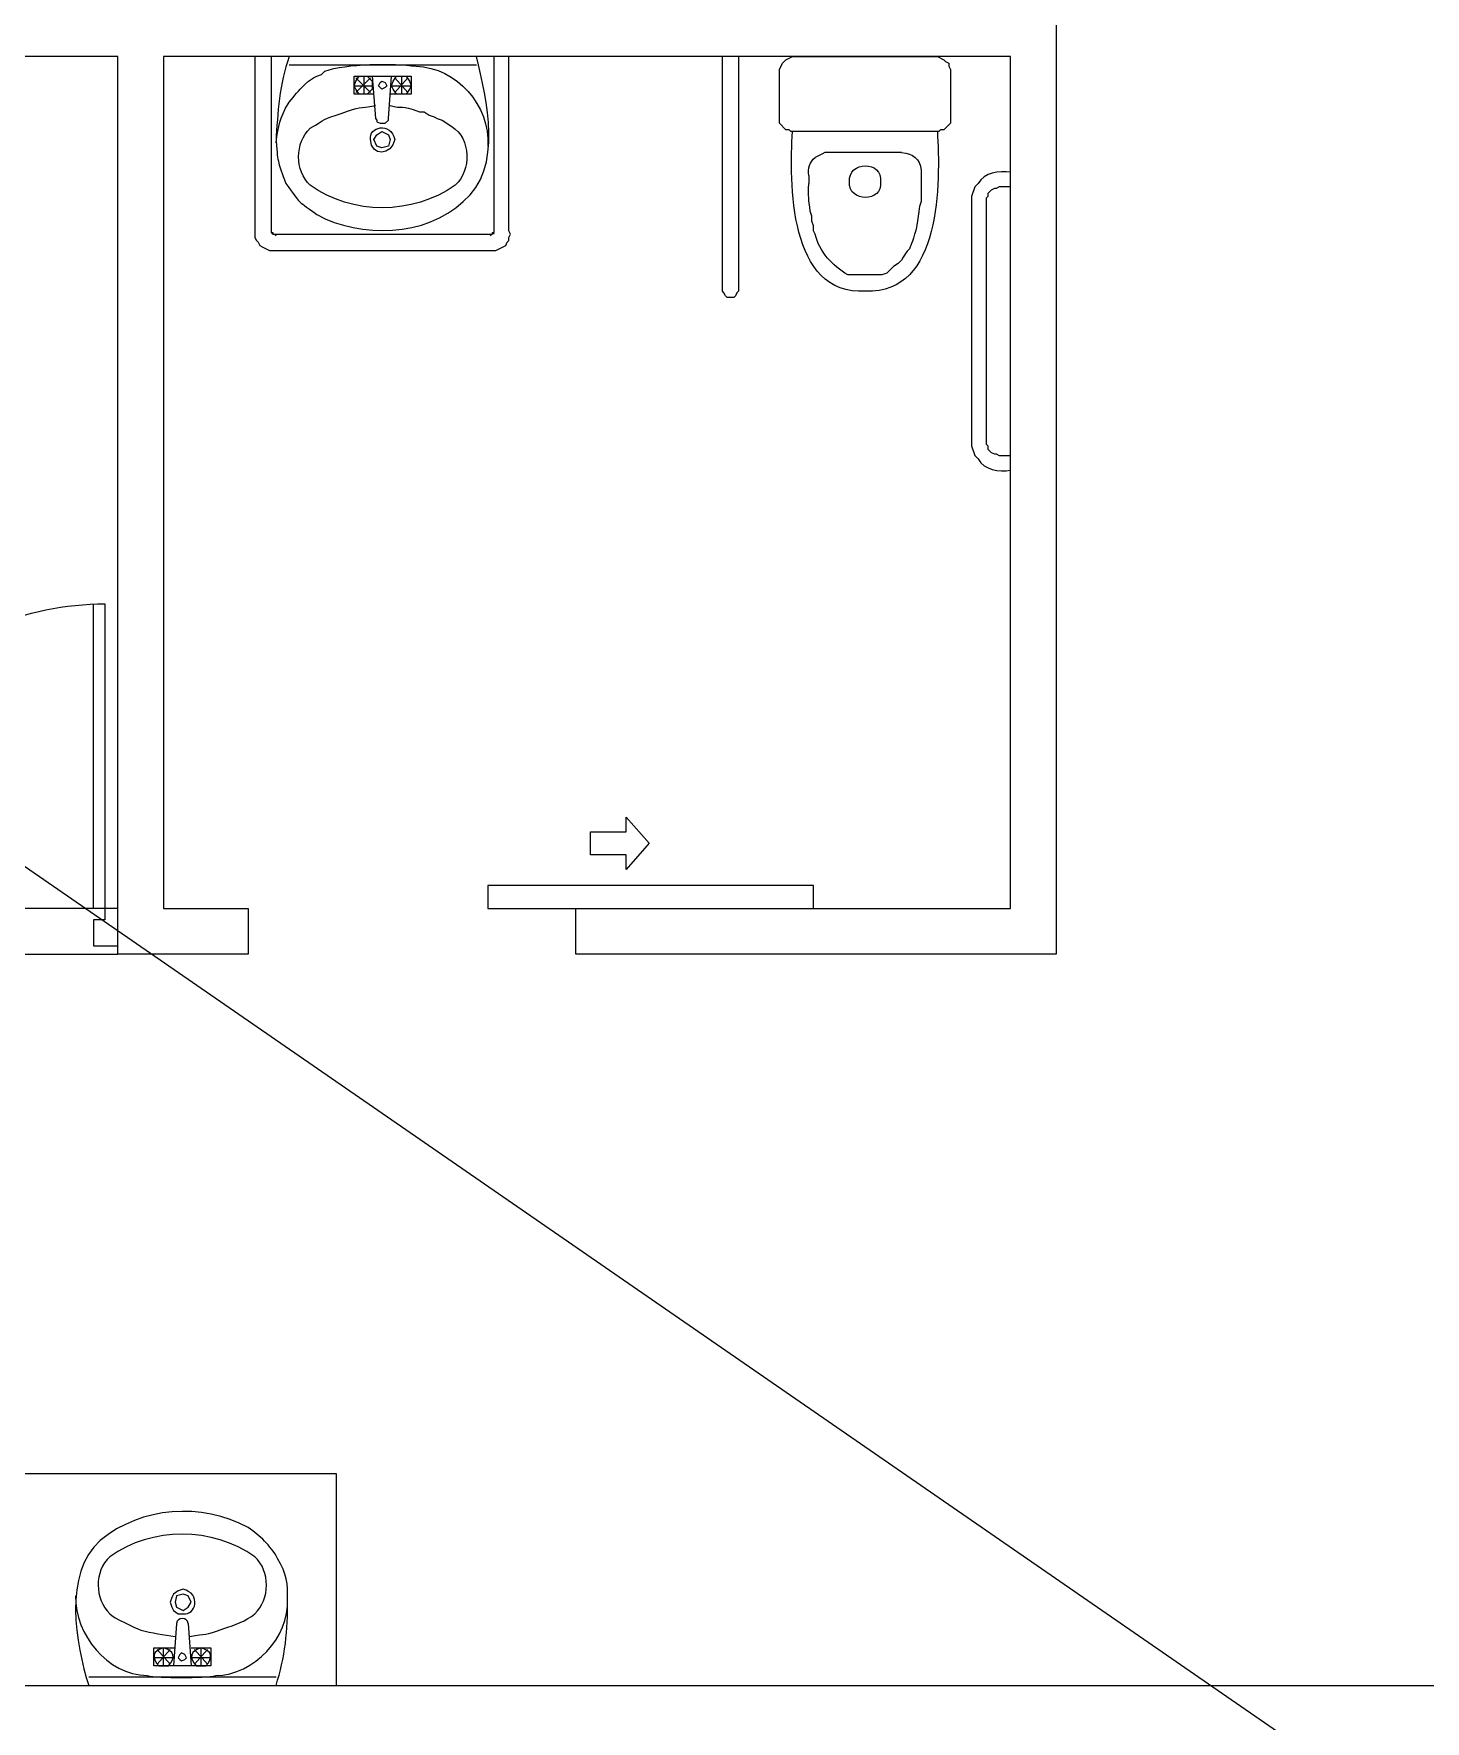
# Model space of a CAD drawing. Header units: millimetres. Extents: x -15161 to 10473752, y -72817 to 33960.
# Drawn here: x -1457.9 to -1096.2, y -17116.4 to -16677.8 of the extents above; entities that cross this region are included whole.
import ezdxf

# ---------------------------------------------------------------- set-up
doc = ezdxf.new("R2010")
doc.units = ezdxf.units.MM
doc.layers.add('PDF_幾何圖形', color=7, linetype='Continuous')

# ---------------------------------------------------------------- blocks, each defined once
blk = doc.blocks.new('拆除後的建築底圖1131126')
at = {"layer": 'PDF_幾何圖形', "lineweight": 0}
for points in [[(10161.85, 3073.74), (10161.85, 3103.8), (10173.71, 3103.8), (10173.71, 3073.74), (10173.71, 2828.59), (10048.8, 2828.59), (10048.8, 2840.45), (10161.85, 2840.45), (10161.85, 3061.89), (9941.68, 3061.89), (9941.68, 2840.45), (9963.7, 2840.45), (9963.7, 2828.59), (9929.83, 2828.59), (9929.83, 3061.89), (9547.5, 3061.89)], [(9965.39, 3061.89), (9965.39, 3014.89), (9965.82, 3014.04), (9966.24, 3013.62), (9966.66, 3012.77), (9967.51, 3012.35), (9969.2, 3011.5), (10028.06, 3011.5), (10029.75, 3012.35), (10030.6, 3012.77), (10031.02, 3013.62), (10031.44, 3014.04), (10031.44, 3014.89), (10031.87, 3015.73), (10031.44, 3016.58), (10031.44, 3061.89)], [(9969.63, 3061.89), (9969.63, 3016.16), (9970.05, 3015.73)], [(10022.98, 3061.89), (9974.29, 3061.89)], [(10027.21, 3016.16), (10027.63, 3016.16), (10027.63, 3061.89)], [(10091.14, 3061.89), (10091.14, 3000.92), (10090.72, 3000.49), (10090.3, 2999.65), (10089.87, 2999.22), (10088.18, 2999.22), (10087.76, 2999.65), (10087.33, 3000.49), (10086.91, 3000.92), (10086.91, 3061.89)], [(9974.29, 3059.77), (10022.98, 3059.77)], [(9978.52, 3054.69), (9979.37, 3055.53), (9980.64, 3056.38), (9981.48, 3056.81), (9982.75, 3057.23), (9983.6, 3058.08)], [(9996.3, 3052.15), (9991.22, 3052.15), (9991.22, 3056.81), (10006.04, 3056.81), (10006.04, 3052.15), (10000.54, 3052.15)], [(9991.22, 3054.26), (9995.88, 3054.26), (9995.88, 3053.42), (9994.61, 3052.15), (9992.49, 3052.15), (9991.65, 3053.42), (9991.22, 3054.26), (9991.65, 3055.53), (9992.49, 3056.81), (9994.61, 3056.81), (9995.88, 3055.53), (9995.88, 3054.26)], [(9991.65, 3052.57), (9995.46, 3056.38)], [(9995.46, 3052.57), (9991.65, 3056.38)], [(9993.76, 3056.81), (9993.76, 3052.15)], [(9995.88, 3056.81), (9996.73, 3045.8), (9997.15, 3045.37), (9997.15, 3044.95), (9998, 3044.53), (9999.27, 3044.53), (10000.11, 3045.37), (10000.11, 3045.8), (10000.96, 3056.81)], [(10000.96, 3054.26), (10006.04, 3054.26)], [(10001.81, 3052.57), (10005.19, 3056.38)], [(10005.19, 3052.57), (10001.81, 3056.38)], [(10003.5, 3056.81), (10003.5, 3052.15)], [(10008.16, 3047.49), (10009.43, 3047.49), (10010.7, 3046.64), (10011.97, 3046.22), (10012.82, 3045.8), (10014.09, 3045.37), (10016.63, 3043.68)], [(10133.48, 3036.91), (10124.17, 3036.91), (10113.58, 3036.91), (10112.74, 3036.48), (10111.04, 3035.63)], [(10138.57, 3032.25), (10138.57, 3030.98), (10138.57, 3024.2), (10138.14, 3022.93)], [(10109.35, 3030.98), (10109.35, 3028.86)], [(10153.38, 3028.86), (10152.54, 3028.01), (10151.69, 3025.47), (10151.69, 2960.69), (10152.54, 2958.15), (10153.38, 2957.31)], [(10161.85, 3028.01), (10158.89, 3028.01), (10158.04, 3027.59), (10157.62, 3027.59), (10156.77, 3027.17), (10155.93, 3026.32), (10155.93, 3025.47), (10155.5, 3025.05), (10155.5, 2961.12), (10155.93, 2960.69), (10155.93, 2959.85), (10156.77, 2959), (10157.62, 2958.58), (10158.04, 2958.58), (10158.89, 2958.15), (10161.85, 2958.15)], [(10111.04, 3015.73), (10110.62, 3016.58), (10110.62, 3017.85), (10110.2, 3019.12), (10110.2, 3020.39), (10109.77, 3021.66)], [(9969.63, 3016.16), (9970.05, 3016.16), (9970.05, 3015.73), (9970.47, 3015.73), (9970.9, 3015.31)], [(9970.47, 3015.73), (10026.36, 3015.73), (10026.79, 3015.31)], [(10026.36, 3015.73), (10027.21, 3015.73), (10027.21, 3016.16), (10027.63, 3015.73)], [(10133.48, 3008.96), (10132.64, 3008.11), (10131.37, 3007.27), (10129.67, 3005.57), (10128.4, 3005.15), (10124.17, 3005.15), (10119.51, 3005.15)], [(9923.48, 2840.45), (9844.72, 2840.45), (9844.72, 2828.59), (9929.83, 2828.59), (9929.83, 2840.45), (9926.44, 2840.45), (9926.44, 2837.48), (9923.48, 2837.48), (9923.48, 2830.71), (9929.83, 2830.71)], [(9826.52, 2693.53), (9986.56, 2693.53), (9986.56, 2638.48)], [(9946.76, 2663.46), (9945.49, 2663.04), (9944.22, 2662.19), (9943.8, 2661.35), (9943.38, 2660.08), (9943.8, 2658.81), (9944.22, 2657.96), (9945.49, 2657.11), (9946.76, 2657.11)], [(9945.07, 2654.57), (9944.22, 2643.56)], [(9948.03, 2654.57), (9948.88, 2643.56)], [(9948.88, 2648.22), (9953.96, 2648.22), (9953.96, 2643.56), (9939.14, 2643.56), (9939.14, 2648.22), (9944.65, 2648.22)], [(9944.22, 2645.68), (9939.14, 2645.68)], [(9943.38, 2647.8), (9939.99, 2643.99)], [(9939.99, 2647.8), (9943.38, 2643.99)], [(9941.68, 2643.56), (9941.68, 2648.22)], [(9953.96, 2645.68), (9948.88, 2645.68)], [(9953.12, 2647.8), (9949.73, 2643.99)], [(9949.73, 2647.8), (9953.12, 2643.99)], [(9951.42, 2643.56), (9951.42, 2648.22)], [(9940.41, 2643.56), (9942.95, 2643.56)], [(9950.15, 2643.56), (9952.69, 2643.56)], [(9826.52, 2638.48), (10350.69, 2638.48), (10350.69, 2416.62), (10382.87, 2416.62), (10382.87, 2290.87)], [(9970.9, 2640.6), (9922.21, 2640.6)]]:
    blk.add_lwpolyline(points, dxfattribs=at)
for points in [[(10142.8, 3042.41), (10105.12, 3042.41), (10104.69, 3042.41), (10104.27, 3042.83), (10103.42, 3042.83), (10101.73, 3044.53), (10101.73, 3058.5), (10102.58, 3060.19), (10103.42, 3061.04), (10104.27, 3061.46), (10105.12, 3061.89), (10142.8, 3061.89), (10144.49, 3061.04), (10144.92, 3060.62), (10145.76, 3060.19), (10145.76, 3059.35), (10146.19, 3058.5), (10146.19, 3044.53), (10144.49, 3042.83), (10143.65, 3042.83), (10143.22, 3042.41)], [(9999.69, 3054.26), (9999.27, 3053.84), (9998.42, 3053.42), (9997.57, 3054.26), (9998, 3055.11), (9998.42, 3055.53), (9999.27, 3055.11)], [(10006.04, 3054.26), (10005.62, 3053.42), (10004.77, 3052.15), (10002.23, 3052.15), (10001.38, 3053.42), (10000.96, 3054.26), (10001.38, 3055.53), (10002.23, 3056.81), (10004.77, 3056.81), (10005.62, 3055.53)], [(10000.54, 3040.29), (10000.11, 3038.6), (9998.42, 3038.18), (9997.15, 3038.6), (9996.3, 3040.29), (9997.15, 3041.56), (9998.42, 3042.41), (10000.11, 3041.56)], [(10061.93, 2860.35), (10061.93, 2864.16), (10067.86, 2857.38), (10061.93, 2850.61), (10061.93, 2854.42), (10052.61, 2854.42), (10052.61, 2860.35)], [(10110.62, 2840.45), (10110.62, 2846.37), (10025.94, 2846.37), (10025.94, 2840.45)], [(9946.76, 2662.19), (9945.07, 2661.77), (9944.65, 2660.08), (9945.07, 2658.81), (9946.76, 2657.96), (9948.03, 2658.81), (9948.88, 2660.08), (9948.03, 2661.77)], [(9946.34, 2646.95), (9945.92, 2646.53), (9945.49, 2645.68), (9945.92, 2645.26), (9946.34, 2644.83), (9947.19, 2645.26), (9947.61, 2645.68), (9947.19, 2646.53)]]:
    blk.add_lwpolyline(points, close=True, dxfattribs=at)
for points in [[(9847.69, 2840.45, -0.199564), (9870.98, 2896.76, -0.195591), (9926.44, 2919.62), (9926.44, 2840.45), (9923.48, 2840.45), (9923.48, 2919.62)], [(9922.21, 2638.48), (9970.9, 2638.48, 0.085899), (9973.86, 2660.5)]]:
    blk.add_lwpolyline(points, format="xyb", dxfattribs=at)
for points in [[(9974.29, 3061.89), (9971.84, 3054.74), (9971.3, 3047.33), (9970.9, 3039.87)], [(10019.59, 3024.2), (10030.05, 3032.92), (10025.76, 3050.64), (10022.98, 3061.89)], [(9983.6, 3058.08), (9988.98, 3060.07), (10001.55, 3060.22), (10007.31, 3059.35)], [(10007.31, 3059.35), (10017.91, 3059.07), (10026.6, 3049.11), (10025.94, 3038.6)], [(9974.29, 3050.03), (9975.92, 3051.81), (9976.47, 3052.87), (9978.52, 3054.69)], [(9970.9, 3039.45), (9971.67, 3044.22), (9971.59, 3045.39), (9974.29, 3050.03)], [(9987.83, 3047.07), (9992.94, 3049.02), (9992.26, 3048.33), (9996.73, 3049.18)], [(10000.54, 3049.18), (10003.99, 3048.13), (10003.16, 3049.56), (10008.16, 3047.49)], [(9979.79, 3043.26), (9983.93, 3045.7), (9982.99, 3045.61), (9987.83, 3047.07)], [(9995.46, 3040.29), (9994.91, 3043.62), (10000.7, 3045.1), (10001.81, 3040.29)], [(9970.9, 3039.87), (9971.43, 3033.64), (9971.45, 3034.63), (9973.44, 3028.86)], [(9979.79, 3028.44), (9975.66, 3032.22), (9975.84, 3039.45), (9979.79, 3043.26)], [(10001.81, 3040.29), (10000.99, 3036.15), (9995.6, 3035.82), (9995.46, 3040.29)], [(10016.63, 3043.68), (10021.58, 3040.65), (10021.71, 3032.22), (10017.47, 3028.44)], [(10124.17, 3000.92), (10104, 2999.59), (10104.4, 3029.23), (10105.12, 3042.41)], [(10142.8, 3042.41), (10143.58, 3029.42), (10143.98, 2999.99), (10124.17, 3000.92)], [(10109.35, 3030.98), (10109.09, 3032.71), (10109.61, 3034.53), (10111.04, 3035.63)], [(10133.48, 3036.91), (10136.61, 3036.52), (10138.22, 3035.54), (10138.57, 3032.25)], [(10119.94, 3029.28), (10119.52, 3034.78), (10128.73, 3034.99), (10127.98, 3029.28)], [(10161.85, 3031.82), (10158.82, 3032.21), (10154.99, 3031.82), (10153.38, 3028.86)], [(9973.44, 3028.86), (9978.11, 3022.9), (9975.36, 3025.34), (9981.48, 3020.82)], [(10017.47, 3028.44), (10006.46, 3020.67), (9990.69, 3020.59), (9979.79, 3028.44)], [(10109.77, 3021.66), (10109.36, 3025.05), (10109.24, 3025.16), (10109.35, 3028.86)], [(10127.98, 3029.28), (10128.83, 3023.92), (10119.55, 3023.89), (10119.94, 3029.28)], [(9981.48, 3020.82), (9993.13, 3014.56), (10009.61, 3015.02), (10019.59, 3024.2)], [(10138.14, 3022.93), (10138.12, 3021.96), (10137.32, 3016.4), (10136.87, 3015.73)], [(10119.51, 3005.15), (10115.6, 3007.48), (10112.03, 3011.18), (10111.04, 3015.73)], [(10136.87, 3015.73), (10135.08, 3009.72), (10135.86, 3013.42), (10133.48, 3008.96)], [(10153.38, 2957.31), (10154.99, 2954.34), (10158.82, 2953.95), (10161.85, 2954.34)], [(9963.7, 2679.55), (9951.43, 2685.97), (9936.12, 2685.1), (9925.17, 2676.17)], [(9925.17, 2676.17), (9915.53, 2667.55), (9918.86, 2649.21), (9922.21, 2638.48)], [(9965.39, 2671.93), (9954.46, 2679.7), (9938.63, 2679.77), (9927.71, 2671.93)], [(9971.32, 2671.51), (9969.37, 2674.98), (9966.83, 2677.3), (9963.7, 2679.55)], [(9927.71, 2671.93), (9923.58, 2668.15), (9923.76, 2660.92), (9927.71, 2657.11)], [(9965.39, 2657.11), (9969.35, 2660.92), (9969.52, 2668.15), (9965.39, 2671.93)], [(9973.86, 2660.5), (9974.1, 2665.05), (9973.66, 2667.45), (9971.32, 2671.51)], [(9946.76, 2657.11), (9950.08, 2656.57), (9951.57, 2662.36), (9946.76, 2663.46)], [(9918.82, 2661.77), (9918.73, 2651.57), (9926.89, 2641.37), (9937.45, 2641.02)], [(9955.23, 2641.02), (9965.2, 2641.21), (9974.38, 2650.94), (9973.86, 2660.92)], [(9927.71, 2657.11), (9928.54, 2656.05), (9934.27, 2653.51), (9935.76, 2652.88)], [(9948.03, 2654.57), (9948.08, 2656.31), (9945.03, 2656.33), (9945.07, 2654.57)], [(9957.35, 2653.3), (9960.19, 2654.18), (9963.16, 2655.21), (9965.39, 2657.11)], [(9935.76, 2652.88), (9938.68, 2652.03), (9941.68, 2651.74), (9944.65, 2651.19)], [(9948.46, 2651.19), (9952.92, 2652.04), (9952.24, 2651.35), (9957.35, 2653.3)], [(9941.68, 2648.22), (9938.89, 2647.52), (9938.42, 2645.7), (9940.41, 2643.56)], [(9942.95, 2643.56), (9944.94, 2645.7), (9944.47, 2647.52), (9941.68, 2648.22)], [(9951.42, 2648.22), (9948.63, 2647.52), (9948.16, 2645.7), (9950.15, 2643.56)], [(9952.69, 2643.56), (9954.68, 2645.7), (9954.21, 2647.52), (9951.42, 2648.22)], [(9937.45, 2641.02), (9940.32, 2640.35), (9952.36, 2640.35), (9955.23, 2641.02)]]:
    blk.add_open_spline(points, degree=3, dxfattribs=at)

msp = doc.modelspace()

# ---------------------------------------------------------------- linework, layer by layer
at = {"color": 230}
msp.add_line((-2764.4316, -15993.257), (3296.1753, -20179.8481), dxfattribs=at)

# ---------------------------------------------------------------- block references
at = {"color": 30}
msp.add_blockref('拆除後的建築底圖1131126', (-11365.8362, -19745.5675), dxfattribs=at)

doc.saveas('drawing.dxf')
